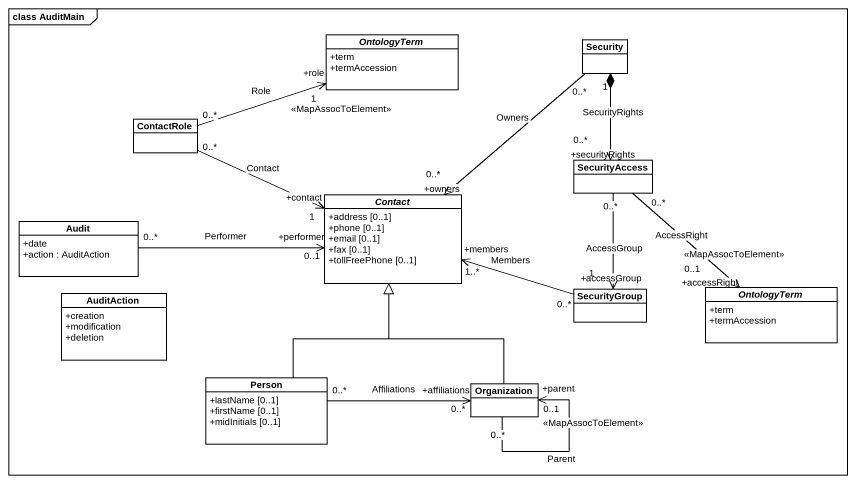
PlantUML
@startuml
mainframe class AuditMain
hide circle
hide empty members
skinparam classAttributeIconSize 0
abstract class OntologyTerm {
  +term
  +termAccession
}
class Security
class ContactRole
class SecurityAccess
abstract class Contact {
  +address [0..1]
  +phone [0..1]
  +email [0..1]
  +fax [0..1]
  +tollFreePhone [0..1]
}
class Audit {
  +date
  +action : AuditAction
}
class SecurityGroup
abstract class "OntologyTerm" as OntologyTerm_2 {
  +term
  +termAccession
}
class AuditAction {
  +creation
  +modification
  +deletion
}
class "Person" as Person_ {
  +lastName [0..1]
  +firstName [0..1]
  +midInitials [0..1]
}
class Organization
Security "1" *--> "0..*\n+securityRights" SecurityAccess : SecurityRights
Security "0..*" --> "0..*\n+owners" Contact : Owners
ContactRole "0..*" -right-> "1\n+role\n<<MapAssocToElement>>" OntologyTerm : Role
ContactRole "0..*" -right-> "1\n+contact" Contact : Contact
Contact "1..*\n+members" <-right- "0..*" SecurityGroup : Members
Audit "0..*" -right-> "0..1\n+performer" Contact : Performer
SecurityGroup "1\n+accessGroup" <-up- "0..*" SecurityAccess : AccessGroup
OntologyTerm_2 "0..1\n+accessRight\n<<MapAssocToElement>>" <-up- "0..*" SecurityAccess : AccessRight
Person_ -up-|> Contact
Person_ "0..*" -right-> "0..*\n+affiliations" Organization : Affiliations
Organization -up-|> Contact
Organization "0..*" --> "0..1\n+parent\n<<MapAssocToElement>>" Organization : Parent
@enduml
